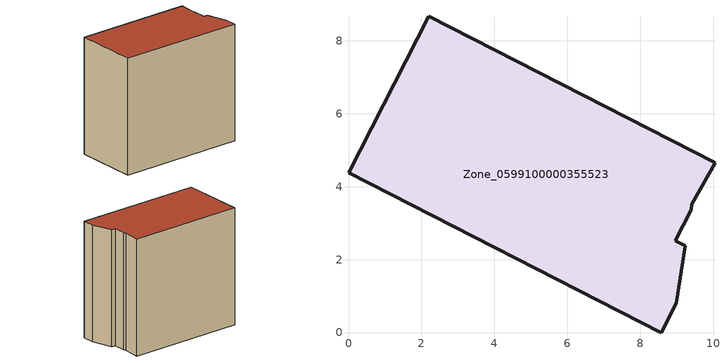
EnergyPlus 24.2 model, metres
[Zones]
Zone_0599100000355523
 floor ground (C_G): 0,4.38 2.2,8.67 10.05,4.66 9.42,3.51 9.39,3.37 8.96,2.52 9.24,2.38 8.99,0.81 8.58,0 z3.62
 wall outside (C_F): 2.2,8.67 0,4.38 8.58,0 8.99,0.81 9.24,2.38 8.96,2.52 9.39,3.37 9.42,3.51 10.05,4.66 2.2,8.67 z3.62:12.51
 roof outside (C_R): 9.39,3.37 9.42,3.51 10.05,4.66 2.2,8.67 0,4.38 8.58,0 8.99,0.81 9.24,2.38 8.96,2.52 z12.51
[BUILDING]
Pand.0599100000355523: North Axis=0; Terrain=City; Loads Convergence Tolerance Value=0.04; Temperature Convergence Tolerance Value=0.4; Solar Distribution=FullExterior; Maximum Number of Warmup Days=25; Minimum Number of Warmup Days=1
[Site:Location]
Rotterdam.The.Hague.AP_ZH_NLD Design_Conditions: Latitude=51.96; Longitude=4.45; Time Zone=1; Elevation=-4.5
[SITE:GROUNDTEMPERATURE:BUILDINGSURFACE]
18, 18, 18, 18, 18, 18, 18, 18, 18, 18, 18, 18
[MATERIAL] Thermal Absorptance=0.9; Solar Absorptance=0.7; Visible Absorptance=0.7
Name | Roughness | Thickness | Conductivity | Density | Specific Heat
G.TI.1992-2005 | MediumSmooth | 0.15 | 0.06 | 540 | 1210
F.TI.1992-2005 | Rough | 0.3 | 0.12 | 1920 | 840
R.TI.1992-2005 | MediumRough | 0.2 | 0.08 | 1500 | 1000
[CONSTRUCTION]
C_G: G.TI.1992-2005
C_F: F.TI.1992-2005
C_R: R.TI.1992-2005
[ZONE]
Zone_0599100000355523: Type=1; Multiplier=1; Ceiling Height=Autocalculate; Volume=Autocalculate; Floor Area=autocalculate; Part of Total Floor Area=Yes
[ZONEINFILTRATION:DESIGNFLOWRATE]
Infil_Zone_0599100000355523: Zone or ZoneList or Space or SpaceList=Zone_0599100000355523; Schedule=AlwaysOn; Design Flow Rate Calculation Method=Flow/Area; Flow Rate per Floor Area=0.0015; Constant Term Coefficient=1; Temperature Term Coefficient=0; Velocity Term Coefficient=0; Velocity Squared Term Coefficient=0
[HVACTEMPLATE:ZONE:IDEALLOADSAIRSYSTEM]
Zone_0599100000355523: Maximum Heating Supply Air Temperature=50; Minimum Cooling Supply Air Temperature=13; Maximum Heating Supply Air Humidity Ratio=0.0156; Minimum Cooling Supply Air Humidity Ratio=0.0077; Heating Limit=NoLimit; Cooling Limit=NoLimit; Dehumidification Control Type=ConstantSensibleHeatRatio; Cooling Sensible Heat Ratio=0.7; Dehumidification Setpoint=60; Humidification Control Type=None; Humidification Setpoint=30; Outdoor Air Method=None; Outdoor Air Flow Rate per Person=0.00944; Outdoor Air Flow Rate per Zone Floor Area=0; Outdoor Air Flow Rate per Zone=0; Demand Controlled Ventilation Type=None; Outdoor Air Economizer Type=NoEconomizer; Heat Recovery Type=None; Sensible Heat Recovery Effectiveness=0.7; Latent Heat Recovery Effectiveness=0.65
[ZONECONTROL:THERMOSTAT]
ThermostatControl_Zone_0599100000355523: Zone or ZoneList=Zone_0599100000355523; Control Type Schedule=DualSetpointControlType; Control 1=Thermostat_Zone_0599100000355523; Temperature Difference Between Cutout And Setpoint=0
[THERMOSTATSETPOINT:DUALSETPOINT]
Thermostat_Zone_0599100000355523: Heating Setpoint Temperature Schedule=HeatingSetpoint_Zone_0599100000355523; Cooling Setpoint Temperature Schedule=CoolingSetpoint_Zone_0599100000355523
[SCHEDULE:COMPACT]
HeatingSetpoint_Zone_0599100000355523: Through: 12/31, For: AllDays, Until: 24:00, 21
CoolingSetpoint_Zone_0599100000355523: Through: 12/31, For: AllDays, Until: 24:00, 24
DualSetpointControlType: Through: 12/31, For: AllDays, Until: 24:00, 4
AlwaysOn: Through: 12/31, For: AllDays, Until: 24:00, 1
